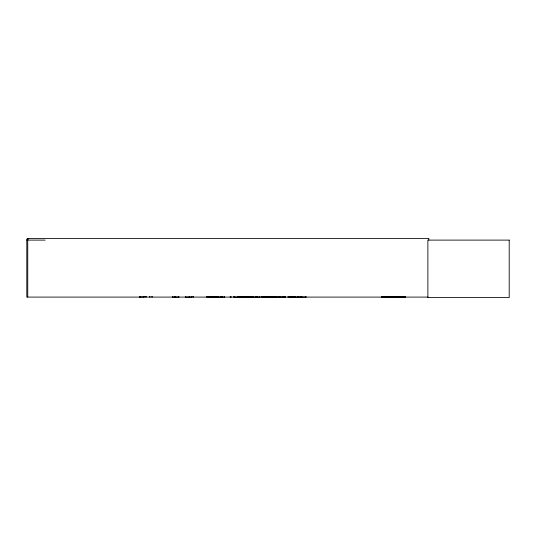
<?xml version="1.0" encoding="UTF-8"?>
<svg xmlns="http://www.w3.org/2000/svg" width="536" height="536" viewBox="0 0 536 536"><rect width="100%" height="100%" fill="white"/><g stroke="black" fill="none" stroke-linecap="round" stroke-linejoin="round"><path stroke-width="0.8" d="M271.256 297.071L271.263 296.616M279.879 297.071L279.879 296.616M381.9 297.071L381.887 296.71L405.296 296.71L405.229 297.071L381.887 297.071L381.954 296.71M381.893 296.884L405.236 296.864M405.296 297.071L405.229 296.71M259.377 297.018L259.411 296.616M244.905 297.091L244.731 296.71L244.503 297.071M293.514 297.091L306.056 297.031M293.755 296.971L293.741 296.616M139.668 297.091L146.1 296.656M185.315 297.091L191.7 297.031M234.239 297.091L260.248 297.045M248.255 297.031L248.202 296.616M248.597 297.018L247.927 297.071L248.242 296.71L248.637 297.071L248.664 296.616M251.712 296.971L251.773 297.091M245.227 297.071L245.542 296.71C246.439 297.179 244.858 297.165 245.18 296.616M251.096 297.058L250.774 296.71C249.649 297.212 251.672 297.252 251.056 296.495M251.9 296.616L251.954 297.091L251.585 296.71L251.324 297.091L251.619 296.884L239.002 296.857M245.113 297.031L245.146 296.656M252.161 297.031L252.195 296.656M139.923 297.031L139.963 296.656M280.63 297.031L280.676 296.656M285.266 297.031L261.695 297.058M240.309 297.031L240.363 296.656M244.007 297.031L244.061 296.656M241.924 297.085L242.198 296.71L242.46 297.091M28.475 239.029L26.8 239.029L26.8 297.091L427.983 297.091M26.8 240.108L45.185 240.108M206.829 296.716L217.562 296.716M239.023 296.716L251.585 296.71M261.709 296.716L276.522 296.716M206.809 296.857L217.583 296.87M261.689 296.87L276.543 296.857M206.816 297.058L217.569 297.058M247.471 296.884L247.096 297.045L247.431 296.71L247.652 297.071M257.119 297.031L257.186 296.616M279.082 297.031L279.028 296.656M274.72 297.031L274.673 296.656M292.696 297.018L292.676 296.616M288.1 297.031L293.038 297.071L293.031 296.616M224.731 297.031L218.373 297.031M179.084 297.031L172.726 297.031M305.868 297.031L305.835 296.656M298.82 297.031L298.78 296.656M257.441 297.031L257.421 296.495M257.233 297.018L257.314 296.495M275.035 297.018L274.995 296.616M279.939 297.031L279.939 296.616M271.317 297.031L271.317 296.616M428.82 240.108L428.82 238.426L27.745 238.426L27.745 297.091M305.801 296.616L305.801 297.091M301.848 296.495L301.848 297.091M301.601 296.495L301.601 297.091M300.843 296.616L300.843 297.091M298.746 296.616L298.746 297.091M297.989 296.495L297.989 297.091M297.748 296.495L297.748 297.091M295.698 296.616L295.698 297.091M295.497 296.616L295.497 297.091M294.954 296.616L294.954 297.091M294.358 296.616L294.358 297.091M294.217 296.616L294.217 297.091M293.788 296.616L293.788 297.091M292.589 296.616L292.636 297.091M292.234 296.616L292.234 297.091M291.778 296.616L291.772 297.091M291.149 296.616L291.149 297.091M290.941 296.616L290.941 297.091M289.587 296.495L289.587 297.091M289.427 296.495L289.427 297.091M288 296.616L288 297.091M285.366 296.616L285.366 297.091M283.933 296.495L283.933 297.091M283.772 296.495L283.772 297.091M282.485 296.616L282.485 297.091M280.73 296.616L280.73 297.091M280.02 296.616L280.02 297.091M278.975 296.616L278.975 297.091M278.398 296.495L278.398 297.091M278.137 296.495L278.137 297.091M276.047 296.495L276.047 297.091M275.772 296.495L275.725 297.091M275.564 296.495L275.564 297.091M274.62 296.616L274.62 297.091M267.672 296.616L267.672 297.091M267.618 296.616L267.618 297.091M266.687 296.495L266.687 297.091M259.813 296.616L259.813 297.091M256.711 296.616L256.711 297.091M256.268 296.495L256.268 297.091M256.007 296.495L256.007 297.091M253.233 296.495L253.233 297.091M252.992 296.495L252.992 297.091M252.235 296.616L252.235 297.091M251.163 296.495L251.163 297.091M250.138 296.616L250.138 297.091M249.381 296.495L249.381 297.091M249.253 296.495L249.253 297.091M249.133 296.495L249.126 297.091M248.61 296.656L248.637 297.091M244.115 296.616L244.115 297.091M243.197 296.495L243.197 297.091M243.069 296.495L243.069 297.091M240.416 296.616L240.416 297.091M239.009 296.616L239.009 297.091M237.729 296.495L237.729 297.091M237.582 296.495L237.582 297.091M234.735 296.616L234.735 297.091M234.647 296.616L234.647 297.091M234.52 296.616L234.52 297.091M234.105 296.616L234.105 297.091M233.797 296.616L233.797 297.091M231.123 296.616L231.21 297.091M230.453 296.616L230.453 297.091M230.179 296.616L230.179 297.091M224.423 296.616L224.423 297.091M222.453 296.495L222.453 297.091M221.522 296.616L221.522 297.091M221.469 296.616L221.469 297.091M220.785 296.495L220.785 297.091M220.577 296.495L220.577 297.091M218.286 296.616L218.286 297.091M193.382 296.375L193.382 297.091M192.893 296.375L192.893 297.091M191.707 296.375L191.788 297.091M189.503 296.495L189.503 297.091M189.288 296.495L189.288 297.091M185.657 296.616L185.657 297.091M178.776 296.616L178.776 297.091M175.138 296.495L175.138 297.091M174.93 296.495L174.93 297.091M172.639 296.616L172.639 297.091M152.258 296.375L152.258 297.091M151.072 296.375L151.072 297.091M149.397 296.375L149.397 297.091M146.14 296.616L146.14 297.091M143.856 296.495L143.856 297.091M143.641 296.495L143.641 297.091M140.01 296.616L140.01 297.091M241.388 296.71C240.336 297.145 242.426 297.172 241.388 296.71M509.2 240.108L427.875 240.108L427.875 297.574L509.2 297.574L509.2 240.108M291.323 297.091L291.323 296.616L291.289 297.091M275.893 297.091L275.893 296.495L275.859 297.091M275.471 297.091L275.471 296.495L275.43 297.091"/></g></svg>
